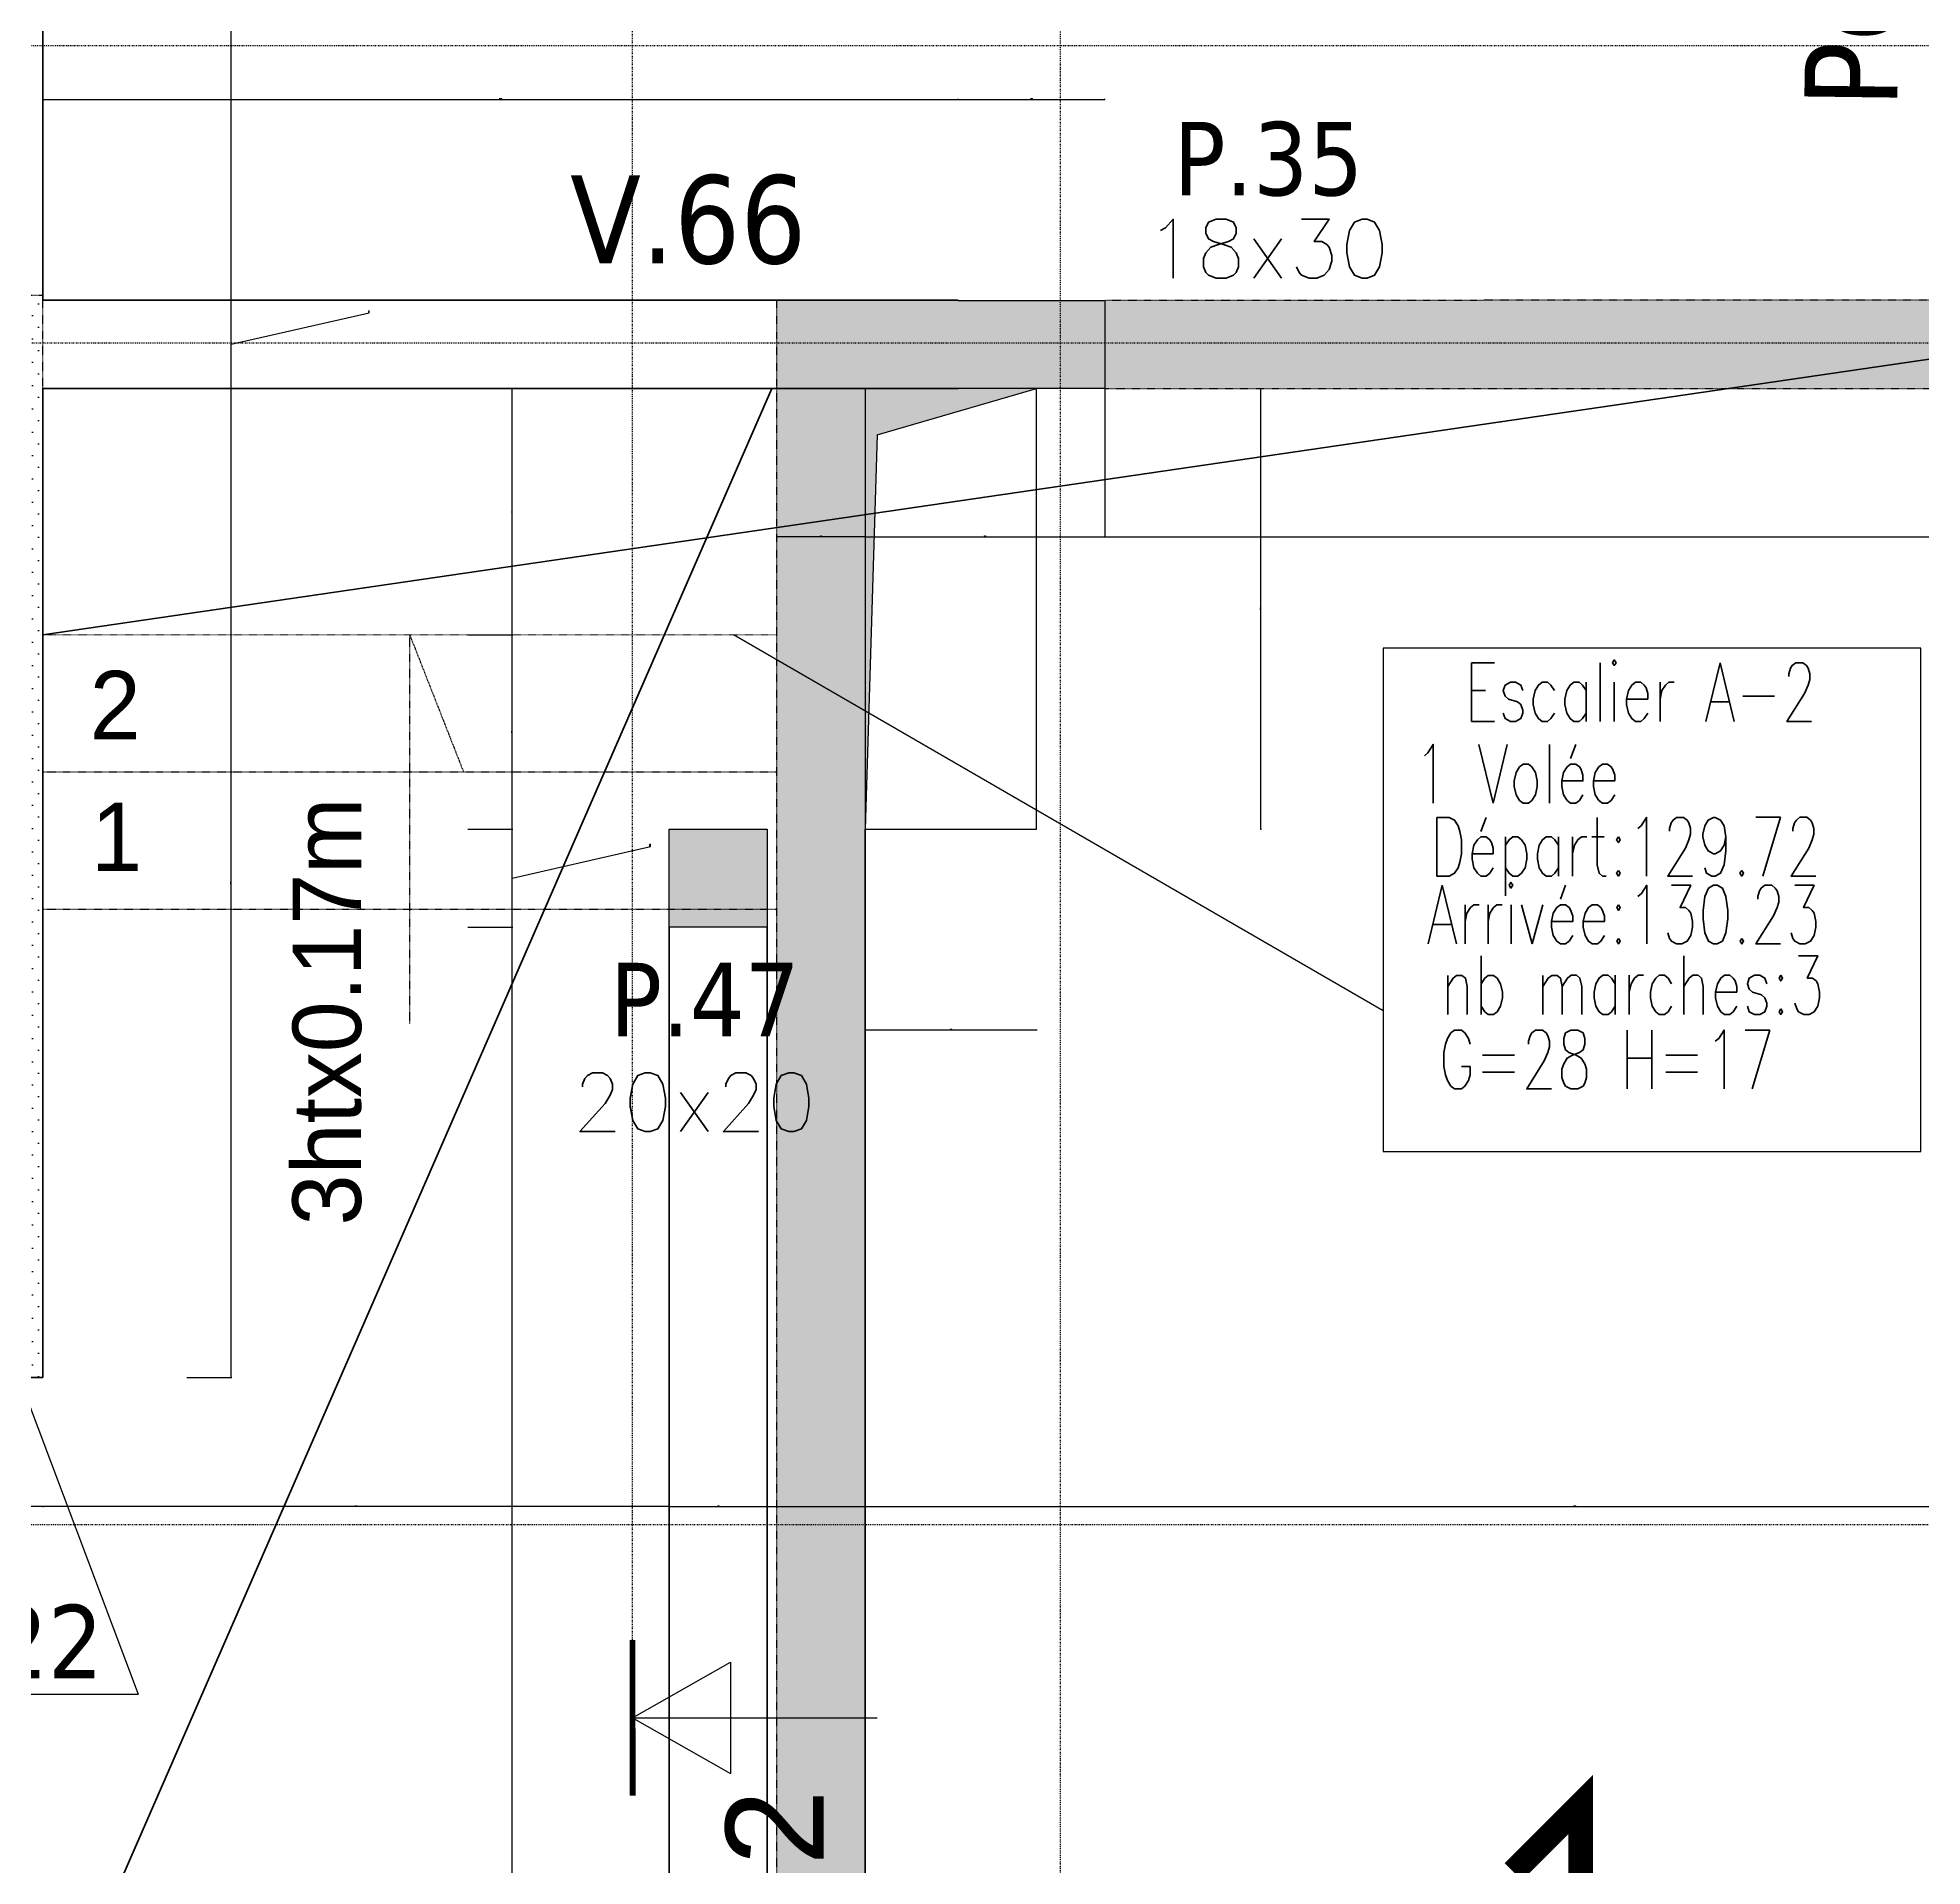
# Model space of a CAD drawing. Extents: x -12912 to 27386, y 1818 to 8189.
# Drawn here: x 149.4 to 534.4, y 6188.7 to 6562.2 of the extents above; entities that cross this region are included whole.
import ezdxf
from ezdxf.enums import TextEntityAlignment as Align

# ---------------------------------------------------------------- set-up
doc = ezdxf.new("R2010")
doc.units = 0
doc.header["$MEASUREMENT"] = 0
for name, pattern in [('AXES2', [1.125, 0.75, -0.125, 0.125, -0.125]), ('CACHE2', [4.7625, 3.175, -1.5875]), ('GrDotted', [0.4, 0.1, -0.1, 0.1, -0.1]), ('GrFeatureAxis', [0.85, 0.25, -0.2, 0.1, -0.2, 0.1]), ('STRICHPUNKT2_S11', [0.9, 0.7, -0.1, 0, -0.1])]:
    doc.linetypes.add(name, pattern=pattern)
doc.layers.get('0').update_dxf_attribs({"linetype": 'CONTINUOUS'})
doc.layers.get('DEFPOINTS').update_dxf_attribs({"linetype": 'CONTINUOUS'})
for name, color, linetype in [('g-ax2', 1, 'AXES2'), ('g-tx', 7, 'CONTINUOUS'), ('K_ENT_M_Building_Coffrage PH Sous sol', 7, 'CONTINUOUS'), ('STR_AXES_REPERE', 1, 'CONTINUOUS'), ('STR_COTATION', 1, 'CONTINUOUS'), ('STR_dob_liaisons_voiles', 23, 'CONTINUOUS'), ('STR_RESV_DALLE', 11, 'CONTINUOUS'), ('STR_SURCH', 9, 'CACHE2'), ('STR_TXT', 102, 'CONTINUOUS'), ('STR_TXT_V', 102, 'CONTINUOUS')]:
    doc.layers.add(name, color=color, linetype=linetype)
for name, color, linetype, lineweight in [('STR_AXES', 4, 'STRICHPUNKT2_S11', 25), ('STR_DALLES', 103, 'CONTINUOUS', 35), ('STR_dob_dalles', 130, 'CONTINUOUS', 35), ('STR_VOILES', 6, 'CONTINUOUS', 70)]:
    doc.layers.add(name, color=color, linetype=linetype, lineweight=lineweight)
doc.styles.add('EPAIS', font='TAHOMA.TTF')
doc.styles.add('FIN', font='romans.shx')
doc.styles.add('GrCut', font='swissli.ttf', dxfattribs={"height": 0.2})
doc.styles.add('GrDimensions', font='simplex.shx')
doc.dimstyles.new('GrDimensions', dxfattribs={"dimtxt": 0.09, "dimasz": 0.05, "dimexe": 0.07, "dimexo": 0, "dimgap": 0.05, "dimtad": 1, "dimzin": 0, "dimdsep": 46, "dimtxsty": 'GrDimensions', "dimblk": 'ARCHTICK', "dimblk1": 'ARCHTICK', "dimblk2": 'ARCHTICK', "dimcen": 0.09, "dimadec": 0, "dimazin": 0, "dimtfac": 1, "dimtdec": 4, "dimtmove": 0, "dimatfit": 3, "dimldrblk": 'OPEN30', "dimfxl": 0, "dimtolj": 1, "dimtzin": 0, "dimarcsym": 0})
doc.dimstyles.new('nOVO', dxfattribs={"dimscale": 1.3, "dimtxt": 0.09, "dimasz": 0.05, "dimexe": 0.07, "dimexo": 0, "dimgap": 0.05, "dimtad": 1, "dimzin": 0, "dimdsep": 46, "dimtxsty": 'GrDimensions', "dimblk": 'ARCHTICK', "dimcen": 0.09, "dimadec": 0, "dimazin": 0, "dimtfac": 1, "dimtmove": 0, "dimatfit": 3, "dimldrblk": 'OPEN30', "dimfxl": 0, "dimtolj": 1, "dimtzin": 0, "dimarcsym": 0})
doc.dimstyles.new('Novo_MALKO', dxfattribs={"dimscale": 1.3, "dimtxt": 0.09, "dimasz": 0.05, "dimexe": 0.07, "dimexo": 0, "dimgap": 0.05, "dimtad": 1, "dimdec": 0, "dimlfac": 100, "dimzin": 0, "dimdsep": 46, "dimtxsty": 'GrDimensions', "dimblk": 'ARCHTICK', "dimcen": 0.09, "dimadec": 0, "dimazin": 0, "dimtfac": 1, "dimtdec": 0, "dimtmove": 0, "dimatfit": 3, "dimldrblk": 'OPEN30', "dimfxl": 0, "dimtolj": 1, "dimtzin": 0, "dimarcsym": 0})
pattern_1 = [(0, (5243.0074, 5883.9378), (1.190625, 2.38125), [0, -2.38125])]

# ---------------------------------------------------------------- blocks, each defined once
blk = doc.blocks.new('_ArchTick')
at = {"color": 0, "linetype": 'ByBlock', "const_width": 0.15}
blk.add_lwpolyline([(-0.5, -0.5), (0.5, 0.5)], dxfattribs=at)
blk = doc.blocks.new('*D82')
at = {"layer": 'DEFPOINTS', "color": 0, "linetype": 'Continuous'}
for p in [(237.24, 6380.54), (246.34, 6380.54), (237.24, 5907.92)]:
    blk.add_point(p, dxfattribs=at)
at = {"layer": 'STR_COTATION', "color": 0, "linetype": 'Continuous', "lineweight": -2}
for p, q in [((237.24, 6380.54), (246.44, 6380.54)), ((246.34, 5907.92), (246.34, 6380.54)), ((237.24, 5907.92), (246.44, 5907.92))]:
    blk.add_line(p, q, dxfattribs=at)
at = {"layer": 'STR_COTATION', "color": 0, "linetype": 'Continuous', "lineweight": -2, "xscale": 0.065, "yscale": 0.065, "zscale": 0.065}
for p, rotation in [((246.34, 6380.54), 90), ((246.34, 5907.92), 270)]:
    blk.add_blockref('_ArchTick', p, dxfattribs=dict(at, rotation=rotation))
at = {"layer": 'STR_COTATION', "color": 0, "linetype": 'Continuous', "lineweight": -3, "insert": (246.22, 6144.23), "char_height": 0.117, "attachment_point": 5, "rotation": 90, "style": 'GrDimensions'}
blk.add_mtext('\\A1;472.62', dxfattribs=at)
blk = doc.blocks.new('_Open30')
at = {"color": 0, "linetype": 'ByBlock', "lineweight": -2}
for p, q in [((-1, 0.3), (0, 0)), ((0, 0), (-1, -0.3)), ((0, 0), (-1, 0))]:
    blk.add_line(p, q, dxfattribs=at)
blk = doc.blocks.new('*D83')
at = {"layer": 'DEFPOINTS', "color": 0, "linetype": 'Continuous'}
for p in [(237.24, 6400.54), (246.34, 6400.54), (237.24, 6380.54)]:
    blk.add_point(p, dxfattribs=at)
at = {"layer": 'STR_COTATION', "color": 0, "linetype": 'Continuous', "lineweight": -2}
for p, q in [((237.24, 6400.54), (246.44, 6400.54)), ((246.34, 6380.54), (246.34, 6400.54)), ((246.34, 6390.54), (274.54, 6396.97)), ((274.54, 6396.97), (274.54, 6397.52)), ((237.24, 6380.54), (246.44, 6380.54))]:
    blk.add_line(p, q, dxfattribs=at)
at = {"layer": 'STR_COTATION', "color": 0, "linetype": 'Continuous', "lineweight": -2, "xscale": 0.065, "yscale": 0.065, "zscale": 0.065}
for p, rotation in [((246.34, 6400.54), 90), ((246.34, 6380.54), 270)]:
    blk.add_blockref('_ArchTick', p, dxfattribs=dict(at, rotation=rotation))
at = {"layer": 'STR_COTATION', "color": 0, "linetype": 'Continuous', "lineweight": -3, "insert": (274.42, 6397.25), "char_height": 0.117, "attachment_point": 5, "rotation": 90, "style": 'GrDimensions'}
blk.add_mtext('\\A1;2000', dxfattribs=at)
blk = doc.blocks.new('*D84')
at = {"layer": 'DEFPOINTS', "color": 0, "linetype": 'Continuous'}
for p in [(237.24, 6440.22), (246.34, 6440.22), (237.24, 6400.54)]:
    blk.add_point(p, dxfattribs=at)
at = {"layer": 'STR_COTATION', "color": 0, "linetype": 'Continuous', "lineweight": -2}
for p, q in [((237.24, 6440.22), (246.44, 6440.22)), ((246.34, 6400.54), (246.34, 6440.22)), ((237.24, 6400.54), (246.44, 6400.54))]:
    blk.add_line(p, q, dxfattribs=at)
at = {"layer": 'STR_COTATION', "color": 0, "linetype": 'Continuous', "lineweight": -2, "xscale": 0.065, "yscale": 0.065, "zscale": 0.065}
for p, rotation in [((246.34, 6440.22), 90), ((246.34, 6400.54), 270)]:
    blk.add_blockref('_ArchTick', p, dxfattribs=dict(at, rotation=rotation))
at = {"layer": 'STR_COTATION', "color": 0, "linetype": 'Continuous', "lineweight": -3, "insert": (246.22, 6420.38), "char_height": 0.117, "attachment_point": 5, "rotation": 90, "style": 'GrDimensions'}
blk.add_mtext('\\A1;3969', dxfattribs=at)
blk = doc.blocks.new('*D85')
at = {"layer": 'DEFPOINTS', "color": 0, "linetype": 'Continuous'}
for p in [(237.24, 6490.54), (246.34, 6490.54), (237.24, 6440.22)]:
    blk.add_point(p, dxfattribs=at)
at = {"layer": 'STR_COTATION', "color": 0, "linetype": 'Continuous', "lineweight": -2}
for p, q in [((237.24, 6490.54), (246.44, 6490.54)), ((246.34, 6440.22), (246.34, 6490.54)), ((237.24, 6440.22), (246.44, 6440.22))]:
    blk.add_line(p, q, dxfattribs=at)
at = {"layer": 'STR_COTATION', "color": 0, "linetype": 'Continuous', "lineweight": -2, "xscale": 0.065, "yscale": 0.065, "zscale": 0.065}
for p, rotation in [((246.34, 6490.54), 90), ((246.34, 6440.22), 270)]:
    blk.add_blockref('_ArchTick', p, dxfattribs=dict(at, rotation=rotation))
at = {"layer": 'STR_COTATION', "color": 0, "linetype": 'Continuous', "lineweight": -3, "insert": (246.22, 6465.38), "char_height": 0.117, "attachment_point": 5, "rotation": 90, "style": 'GrDimensions'}
blk.add_mtext('\\A1;5031', dxfattribs=at)
blk = doc.blocks.new('*D88')
at = {"layer": 'DEFPOINTS', "color": 0, "linetype": 'Continuous'}
for p in [(318.45, 6490.54), (367.41, 6490.54), (367.41, 6460.28)]:
    blk.add_point(p, dxfattribs=at)
at = {"layer": 'STR_COTATION', "color": 0, "linetype": 'Continuous', "lineweight": -2}
for p, q in [((318.45, 6490.54), (318.45, 6460.19)), ((367.41, 6490.54), (367.41, 6460.19)), ((318.45, 6460.28), (367.41, 6460.28))]:
    blk.add_line(p, q, dxfattribs=at)
at = {"layer": 'STR_COTATION', "color": 0, "linetype": 'Continuous', "lineweight": -2, "xscale": 0.065, "yscale": 0.065, "zscale": 0.065, "rotation": 180}
blk.add_blockref('_ArchTick', (318.45, 6460.28), dxfattribs=at)
at = {"layer": 'STR_COTATION', "color": 0, "linetype": 'Continuous', "lineweight": -2, "xscale": 0.065, "yscale": 0.065, "zscale": 0.065}
blk.add_blockref('_ArchTick', (367.41, 6460.28), dxfattribs=at)
at = {"layer": 'STR_COTATION', "color": 0, "linetype": 'Continuous', "lineweight": -3, "insert": (342.93, 6460.4), "char_height": 0.117, "attachment_point": 5, "style": 'GrDimensions'}
blk.add_mtext('\\A1;4896', dxfattribs=at)
blk = doc.blocks.new('*D89')
at = {"layer": 'DEFPOINTS', "color": 0, "linetype": 'Continuous'}
for p in [(367.41, 6490.54), (994.46, 6490.54), (994.46, 6460.28)]:
    blk.add_point(p, dxfattribs=at)
at = {"layer": 'STR_COTATION', "color": 0, "linetype": 'Continuous', "lineweight": -2}
for p, q in [((367.41, 6490.54), (367.41, 6460.19)), ((994.46, 6490.54), (994.46, 6460.19)), ((367.41, 6460.28), (994.46, 6460.28))]:
    blk.add_line(p, q, dxfattribs=at)
at = {"layer": 'STR_COTATION', "color": 0, "linetype": 'Continuous', "lineweight": -2, "xscale": 0.065, "yscale": 0.065, "zscale": 0.065, "rotation": 180}
blk.add_blockref('_ArchTick', (367.41, 6460.28), dxfattribs=at)
at = {"layer": 'STR_COTATION', "color": 0, "linetype": 'Continuous', "lineweight": -2, "xscale": 0.065, "yscale": 0.065, "zscale": 0.065}
blk.add_blockref('_ArchTick', (994.46, 6460.28), dxfattribs=at)
at = {"layer": 'STR_COTATION', "color": 0, "linetype": 'Continuous', "lineweight": -3, "insert": (680.93, 6460.4), "char_height": 0.117, "attachment_point": 5, "style": 'GrDimensions'}
blk.add_mtext('\\A1;627.05', dxfattribs=at)
blk = doc.blocks.new('*D92')
at = {"layer": 'DEFPOINTS', "color": 0, "linetype": 'Continuous'}
for p in [(179.82, 6490.54), (188.92, 6490.54), (179.82, 6288.54)]:
    blk.add_point(p, dxfattribs=at)
at = {"layer": 'STR_COTATION', "color": 0, "linetype": 'Continuous', "lineweight": -2}
for p, q in [((179.82, 6490.54), (189.01, 6490.54)), ((188.92, 6288.54), (188.92, 6490.54)), ((179.82, 6288.54), (189.01, 6288.54))]:
    blk.add_line(p, q, dxfattribs=at)
at = {"layer": 'STR_COTATION', "color": 0, "linetype": 'Continuous', "lineweight": -2, "xscale": 0.065, "yscale": 0.065, "zscale": 0.065}
for p, rotation in [((188.92, 6490.54), 90), ((188.92, 6288.54), 270)]:
    blk.add_blockref('_ArchTick', p, dxfattribs=dict(at, rotation=rotation))
at = {"layer": 'STR_COTATION', "color": 0, "linetype": 'Continuous', "lineweight": -3, "insert": (188.79, 6389.54), "char_height": 0.117, "attachment_point": 5, "rotation": 90, "style": 'GrDimensions'}
blk.add_mtext('\\A1;202.00', dxfattribs=at)
blk = doc.blocks.new('*D93')
at = {"layer": 'DEFPOINTS', "color": 0, "linetype": 'Continuous'}
for p in [(179.82, 6508.64), (188.92, 6508.64), (179.82, 6490.54)]:
    blk.add_point(p, dxfattribs=at)
at = {"layer": 'STR_COTATION', "color": 0, "linetype": 'Continuous', "lineweight": -2}
for p, q in [((179.82, 6508.64), (189.01, 6508.64)), ((188.92, 6490.54), (188.92, 6508.64)), ((188.92, 6499.59), (217.12, 6506.02)), ((217.12, 6506.02), (217.12, 6506.52)), ((179.82, 6490.54), (189.01, 6490.54))]:
    blk.add_line(p, q, dxfattribs=at)
at = {"layer": 'STR_COTATION', "color": 0, "linetype": 'Continuous', "lineweight": -2, "xscale": 0.065, "yscale": 0.065, "zscale": 0.065}
for p, rotation in [((188.92, 6508.64), 90), ((188.92, 6490.54), 270)]:
    blk.add_blockref('_ArchTick', p, dxfattribs=dict(at, rotation=rotation))
at = {"layer": 'STR_COTATION', "color": 0, "linetype": 'Continuous', "lineweight": -3, "insert": (216.99, 6506.27), "char_height": 0.117, "attachment_point": 5, "rotation": 90, "style": 'GrDimensions'}
blk.add_mtext('\\A1;1810', dxfattribs=at)
blk = doc.blocks.new('*D94')
at = {"layer": 'DEFPOINTS', "color": 0, "linetype": 'Continuous'}
for p in [(179.82, 6655.8), (188.92, 6655.8), (179.82, 6508.64)]:
    blk.add_point(p, dxfattribs=at)
at = {"layer": 'STR_COTATION', "color": 0, "linetype": 'Continuous', "lineweight": -2}
for p, q in [((179.82, 6655.8), (189.01, 6655.8)), ((188.92, 6508.64), (188.92, 6655.8)), ((179.82, 6508.64), (189.01, 6508.64))]:
    blk.add_line(p, q, dxfattribs=at)
at = {"layer": 'STR_COTATION', "color": 0, "linetype": 'Continuous', "lineweight": -2, "xscale": 0.065, "yscale": 0.065, "zscale": 0.065}
for p, rotation in [((188.92, 6655.8), 90), ((188.92, 6508.64), 270)]:
    blk.add_blockref('_ArchTick', p, dxfattribs=dict(at, rotation=rotation))
at = {"layer": 'STR_COTATION', "color": 0, "linetype": 'Continuous', "lineweight": -3, "insert": (188.79, 6582.22), "char_height": 0.117, "attachment_point": 5, "rotation": 90, "style": 'GrDimensions'}
blk.add_mtext('\\A1;147.16', dxfattribs=at)
blk = doc.blocks.new('*D109')
at = {"layer": 'DEFPOINTS', "color": 0, "linetype": 'Continuous'}
for p in [(278.41, 6289.3), (298.41, 6289.3), (298.41, 6262.16)]:
    blk.add_point(p, dxfattribs=at)
at = {"layer": 'STR_COTATION', "color": 0, "linetype": 'Continuous', "lineweight": -2}
for p, q in [((278.41, 6289.3), (278.41, 6262.07)), ((298.41, 6289.3), (298.41, 6262.07)), ((278.41, 6262.16), (298.41, 6262.16))]:
    blk.add_line(p, q, dxfattribs=at)
at = {"layer": 'STR_COTATION', "color": 0, "linetype": 'Continuous', "lineweight": -2, "xscale": 0.065, "yscale": 0.065, "zscale": 0.065, "rotation": 180}
blk.add_blockref('_ArchTick', (278.41, 6262.16), dxfattribs=at)
at = {"layer": 'STR_COTATION', "color": 0, "linetype": 'Continuous', "lineweight": -2, "xscale": 0.065, "yscale": 0.065, "zscale": 0.065}
blk.add_blockref('_ArchTick', (298.41, 6262.16), dxfattribs=at)
at = {"layer": 'STR_COTATION', "color": 0, "linetype": 'Continuous', "lineweight": -3, "insert": (288.41, 6262.28), "char_height": 0.117, "attachment_point": 5, "style": 'GrDimensions'}
blk.add_mtext('\\A1;2000', dxfattribs=at)
blk = doc.blocks.new('*D110')
at = {"layer": 'DEFPOINTS', "color": 0, "linetype": 'Continuous'}
for p in [(298.41, 6289.3), (628.36, 6284.61), (628.36, 6262.16)]:
    blk.add_point(p, dxfattribs=at)
at = {"layer": 'STR_COTATION', "color": 0, "linetype": 'Continuous', "lineweight": -2}
for p, q in [((298.41, 6289.3), (298.41, 6262.07)), ((628.36, 6284.61), (628.36, 6262.07)), ((298.41, 6262.16), (628.36, 6262.16))]:
    blk.add_line(p, q, dxfattribs=at)
at = {"layer": 'STR_COTATION', "color": 0, "linetype": 'Continuous', "lineweight": -2, "xscale": 0.065, "yscale": 0.065, "zscale": 0.065, "rotation": 180}
blk.add_blockref('_ArchTick', (298.41, 6262.16), dxfattribs=at)
at = {"layer": 'STR_COTATION', "color": 0, "linetype": 'Continuous', "lineweight": -2, "xscale": 0.065, "yscale": 0.065, "zscale": 0.065}
blk.add_blockref('_ArchTick', (628.36, 6262.16), dxfattribs=at)
at = {"layer": 'STR_COTATION', "color": 0, "linetype": 'Continuous', "lineweight": -3, "insert": (463.38, 6262.28), "char_height": 0.117, "attachment_point": 5, "style": 'GrDimensions'}
blk.add_mtext('\\A1;329.95', dxfattribs=at)
blk = doc.blocks.new('*D655')
at = {"layer": 'DEFPOINTS', "color": 0, "ltscale": 4.5}
for p in [(318.45, 6400.54), (353.45, 6400.54), (353.45, 6359.53)]:
    blk.add_point(p, dxfattribs=at)
at = {"layer": 'STR_COTATION', "color": 0, "lineweight": -2, "ltscale": 4.5}
for p, q in [((318.45, 6359.62), (318.45, 6359.44)), ((318.45, 6359.53), (353.45, 6359.53)), ((353.45, 6359.62), (353.45, 6359.44))]:
    blk.add_line(p, q, dxfattribs=at)
at = {"layer": 'STR_COTATION', "color": 0, "lineweight": -2, "ltscale": 4.5, "xscale": 0.065, "yscale": 0.065, "zscale": 0.065, "rotation": 180}
blk.add_blockref('_ArchTick', (318.45, 6359.53), dxfattribs=at)
at = {"layer": 'STR_COTATION', "color": 0, "lineweight": -2, "ltscale": 4.5, "xscale": 0.065, "yscale": 0.065, "zscale": 0.065}
blk.add_blockref('_ArchTick', (353.45, 6359.53), dxfattribs=at)
at = {"layer": 'STR_COTATION', "color": 0, "ltscale": 4.5, "insert": (335.95, 6359.66), "char_height": 0.117, "attachment_point": 5, "style": 'GrDimensions'}
blk.add_mtext('\\A1;3500', dxfattribs=at)
blk = doc.blocks.new('*D656')
at = {"layer": 'DEFPOINTS', "color": 0, "ltscale": 4.5}
for p in [(352.41, 6490.54), (399.29, 6490.54), (353.45, 6400.54)]:
    blk.add_point(p, dxfattribs=at)
at = {"layer": 'STR_COTATION', "color": 0, "lineweight": -2, "ltscale": 4.5}
for p, q in [((399.2, 6490.54), (399.38, 6490.54)), ((399.29, 6400.54), (399.29, 6490.54)), ((399.2, 6400.54), (399.38, 6400.54))]:
    blk.add_line(p, q, dxfattribs=at)
at = {"layer": 'STR_COTATION', "color": 0, "lineweight": -2, "ltscale": 4.5, "xscale": 0.065, "yscale": 0.065, "zscale": 0.065}
for p, rotation in [((399.29, 6490.54), 90), ((399.29, 6400.54), 270)]:
    blk.add_blockref('_ArchTick', p, dxfattribs=dict(at, rotation=rotation))
at = {"layer": 'STR_COTATION', "color": 0, "ltscale": 4.5, "insert": (399.17, 6445.54), "char_height": 0.117, "attachment_point": 5, "rotation": 90, "style": 'GrDimensions'}
blk.add_mtext('\\A1;9000', dxfattribs=at)
blk = doc.blocks.new('*D828')
at = {"layer": 'DEFPOINTS', "color": 0, "ltscale": 4.5}
for p in [(300.31, 6490.54), (318.45, 6490.54), (300.31, 6460.28)]:
    blk.add_point(p, dxfattribs=at)
at = {"layer": 'STR_COTATION', "color": 0, "lineweight": -2, "ltscale": 4.5}
for p, q in [((300.31, 6460.37), (300.31, 6460.19)), ((318.45, 6460.28), (300.31, 6460.28)), ((318.45, 6460.37), (318.45, 6460.19))]:
    blk.add_line(p, q, dxfattribs=at)
at = {"layer": 'STR_COTATION', "color": 0, "lineweight": -2, "ltscale": 4.5, "xscale": 0.065, "yscale": 0.065, "zscale": 0.065, "rotation": 180}
blk.add_blockref('_ArchTick', (300.31, 6460.28), dxfattribs=at)
at = {"layer": 'STR_COTATION', "color": 0, "lineweight": -2, "ltscale": 4.5, "xscale": 0.065, "yscale": 0.065, "zscale": 0.065}
blk.add_blockref('_ArchTick', (318.45, 6460.28), dxfattribs=at)
at = {"layer": 'STR_COTATION', "color": 0, "ltscale": 4.5, "insert": (309.38, 6460.4), "char_height": 0.117, "attachment_point": 5, "style": 'GrDimensions'}
blk.add_mtext('\\A1;1814', dxfattribs=at)
blk = doc.blocks.new('*D901')
at = {"layer": 'DEFPOINTS', "color": 0, "ltscale": 4.5}
for p in [(337.41, 6549.62), (150.41, 6546.36), (337.41, 6508.64)]:
    blk.add_point(p, dxfattribs=at)
at = {"layer": 'STR_COTATION', "color": 0, "lineweight": -2, "ltscale": 4.5}
for p, q in [((150.41, 6549.53), (150.41, 6549.71)), ((150.41, 6549.62), (337.41, 6549.62)), ((337.41, 6549.53), (337.41, 6549.71))]:
    blk.add_line(p, q, dxfattribs=at)
at = {"layer": 'STR_COTATION', "color": 0, "lineweight": -2, "ltscale": 4.5, "xscale": 0.065, "yscale": 0.065, "zscale": 0.065, "rotation": 180}
blk.add_blockref('_ArchTick', (150.41, 6549.62), dxfattribs=at)
at = {"layer": 'STR_COTATION', "color": 0, "lineweight": -2, "ltscale": 4.5, "xscale": 0.065, "yscale": 0.065, "zscale": 0.065}
blk.add_blockref('_ArchTick', (337.41, 6549.62), dxfattribs=at)
at = {"layer": 'STR_COTATION', "color": 0, "ltscale": 4.5, "insert": (243.91, 6549.74), "char_height": 0.117, "attachment_point": 5, "style": 'GrDimensions'}
blk.add_mtext('\\A1;187.00', dxfattribs=at)
blk = doc.blocks.new('*D902')
at = {"layer": 'DEFPOINTS', "color": 0, "ltscale": 4.5}
for p in [(367.41, 6549.62), (337.41, 6508.64), (367.41, 6508.54)]:
    blk.add_point(p, dxfattribs=at)
at = {"layer": 'STR_COTATION', "color": 0, "lineweight": -2, "ltscale": 4.5}
for p, q in [((337.41, 6549.53), (337.41, 6549.71)), ((337.41, 6549.62), (367.41, 6549.62)), ((367.41, 6549.53), (367.41, 6549.71))]:
    blk.add_line(p, q, dxfattribs=at)
at = {"layer": 'STR_COTATION', "color": 0, "lineweight": -2, "ltscale": 4.5, "xscale": 0.065, "yscale": 0.065, "zscale": 0.065, "rotation": 180}
blk.add_blockref('_ArchTick', (337.41, 6549.62), dxfattribs=at)
at = {"layer": 'STR_COTATION', "color": 0, "lineweight": -2, "ltscale": 4.5, "xscale": 0.065, "yscale": 0.065, "zscale": 0.065}
blk.add_blockref('_ArchTick', (367.41, 6549.62), dxfattribs=at)
at = {"layer": 'STR_COTATION', "color": 0, "ltscale": 4.5, "insert": (352.41, 6549.74), "char_height": 0.117, "attachment_point": 5, "style": 'GrDimensions'}
blk.add_mtext('\\A1;3000', dxfattribs=at)
blk = doc.blocks.new('*D973')
at = {"layer": 'DEFPOINTS', "color": 0, "ltscale": 4.5}
for p in [(150.41, 6288.54), (278.41, 6289.3), (150.41, 6262.16)]:
    blk.add_point(p, dxfattribs=at)
at = {"layer": 'STR_COTATION', "color": 0, "lineweight": -2, "ltscale": 4.5}
for p, q in [((150.41, 6262.25), (150.41, 6262.07)), ((278.41, 6262.16), (150.41, 6262.16)), ((278.41, 6262.25), (278.41, 6262.07))]:
    blk.add_line(p, q, dxfattribs=at)
at = {"layer": 'STR_COTATION', "color": 0, "lineweight": -2, "ltscale": 4.5, "xscale": 0.065, "yscale": 0.065, "zscale": 0.065, "rotation": 180}
blk.add_blockref('_ArchTick', (150.41, 6262.16), dxfattribs=at)
at = {"layer": 'STR_COTATION', "color": 0, "lineweight": -2, "ltscale": 4.5, "xscale": 0.065, "yscale": 0.065, "zscale": 0.065}
blk.add_blockref('_ArchTick', (278.41, 6262.16), dxfattribs=at)
at = {"layer": 'STR_COTATION', "color": 0, "ltscale": 4.5, "insert": (214.41, 6262.28), "char_height": 0.117, "attachment_point": 5, "style": 'GrDimensions'}
blk.add_mtext('\\A1;128.00', dxfattribs=at)
blk = doc.blocks.new('*D974')
at = {"layer": 'DEFPOINTS', "color": 0, "ltscale": 4.5}
for p in [(150.41, 6288.54), (-25.54, 6262.17), (-25.54, 6262.16)]:
    blk.add_point(p, dxfattribs=at)
at = {"layer": 'STR_COTATION', "color": 0, "lineweight": -2, "ltscale": 4.5}
for p, q in [((-25.54, 6262.17), (-25.54, 6262.07)), ((150.41, 6262.16), (-25.54, 6262.16)), ((150.41, 6262.25), (150.41, 6262.07))]:
    blk.add_line(p, q, dxfattribs=at)
at = {"layer": 'STR_COTATION', "color": 0, "lineweight": -2, "ltscale": 4.5, "xscale": 0.065, "yscale": 0.065, "zscale": 0.065, "rotation": 180}
blk.add_blockref('_ArchTick', (-25.54, 6262.16), dxfattribs=at)
at = {"layer": 'STR_COTATION', "color": 0, "lineweight": -2, "ltscale": 4.5, "xscale": 0.065, "yscale": 0.065, "zscale": 0.065}
blk.add_blockref('_ArchTick', (150.41, 6262.16), dxfattribs=at)
at = {"layer": 'STR_COTATION', "color": 0, "ltscale": 4.5, "insert": (62.43, 6262.28), "char_height": 0.117, "attachment_point": 5, "style": 'GrDimensions'}
blk.add_mtext('\\A1;175.95', dxfattribs=at)

msp = doc.modelspace()

# ---------------------------------------------------------------- hatches: boundary and pattern name
at = {"layer": 'STR_AXES_REPERE', "linetype": 'Continuous'}
for points in [[(337.408, 6508.539), (367.408, 6508.539), (367.408, 6490.539), (337.408, 6490.539)], [(278.407, 6380.539), (278.407, 6400.539), (298.407, 6400.539), (298.407, 6380.539)]]:
    msp.add_hatch(color=256, dxfattribs=at).paths.add_polyline_path(points)
at = {"layer": 'STR_SURCH', "linetype": 'Continuous'}
h = msp.add_hatch(dxfattribs=at)
h.set_pattern_fill('DOTS', color=256, scale=1.5, style=0)
h.set_pattern_definition(pattern_1)
h.paths.add_polyline_path([(150.408, 6509.588), (132.311, 6509.588), (132.311, 6288.588), (150.408, 6288.588)])
h = msp.add_hatch(dxfattribs=at)
h.set_pattern_fill('DOTS', color=256, scale=1.5, style=0)
h.set_pattern_definition(pattern_1)
h.paths.add_polyline_path([(318.408, 6490.539), (300.311, 6508.637), (300.311, 5901.345), (318.408, 5901.345)])
h = msp.add_hatch(dxfattribs=at)
h.set_pattern_fill('DOTS', color=256, scale=1.5, style=0)
h.set_pattern_definition(pattern_1)
h.paths.add_polyline_path([(994.457, 6508.637), (300.311, 6508.637), (318.408, 6490.539), (994.457, 6490.539)])

# ---------------------------------------------------------------- linework, layer by layer
at = {"color": 1, "linetype": 'ByBlock', "const_width": 5}
msp.add_lwpolyline([(464.604, 6151.279), (464.604, 6201.279), (450.85, 6187.525)], dxfattribs=at)
at = {"layer": 'g-ax2', "ltscale": 0.1}
for p, q in [((225.384, 6360.757), (225.384, 6440.225)), ((225.384, 6440.225), (236.378, 6412.225))]:
    msp.add_line(p, q, dxfattribs=at)
at = {"layer": 'K_ENT_M_Building_Coffrage PH Sous sol', "color": 7, "linetype": 'Continuous'}
for p, q in [((270.903, 6219.011), (290.903, 6230.358)), ((290.903, 6230.358), (290.903, 6207.665)), ((270.903, 6219.011), (290.903, 6219.011)), ((270.903, 6219.011), (290.903, 6207.665)), ((290.903, 6219.011), (320.903, 6219.011))]:
    msp.add_line(p, q, dxfattribs=at)
at = {"layer": 'K_ENT_M_Building_Coffrage PH Sous sol', "color": 7, "linetype": 'GrFeatureAxis'}
for points in [[(270.883, 6234.936), (270.903, 6597.686)], [(-294.819, 6560.623), (743.835, 6560.623)], [(-1174.64, 6258.483), (7646.442, 6258.483)]]:
    msp.add_lwpolyline(points, dxfattribs=at)
at = {"layer": 'K_ENT_M_Building_Coffrage PH Sous sol', "color": 7, "linetype": 'Continuous', "const_width": 1.2}
msp.add_lwpolyline([(270.883, 6234.936), (270.923, 6203.086)], dxfattribs=at)
at = {"layer": 'STR_AXES', "linetype": 'GrFeatureAxis'}
for p, q in [((358.36, 5622.963), (358.36, 8022.963)), ((-1309.741, 6499.914), (7906.576, 6499.914))]:
    msp.add_line(p, q, dxfattribs=at)
at = {"layer": 'STR_AXES_REPERE', "linetype": 'Continuous'}
for p, q in [((337.408, 6508.539), (367.408, 6508.539)), ((367.408, 6508.539), (367.408, 6490.539)), ((367.408, 6490.539), (337.408, 6490.539)), ((278.407, 6400.539), (298.407, 6400.539)), ((278.407, 6380.539), (278.407, 6400.539)), ((298.407, 6400.539), (298.407, 6380.539)), ((298.407, 6380.539), (278.407, 6380.539))]:
    msp.add_line(p, q, dxfattribs=at)
at = {"layer": 'STR_DALLES', "linetype": 'Continuous'}
msp.add_line((318.408, 5907.916), (318.453, 6400.542), dxfattribs=at)
at = {"layer": 'STR_dob_dalles', "linetype": 'Continuous', "lineweight": 35}
for p, q in [((954.21, 6557.67), (150.408, 6440.225)), ((165.822, 6184.553), (299.36, 6490.539))]:
    msp.add_line(p, q, dxfattribs=at)
at = {"layer": 'STR_dob_liaisons_voiles', "ltscale": 4.5}
for p in [(141.844, 6298.381), (125.702, 6223.81)]:
    msp.add_line(p, (169.922, 6223.81), dxfattribs=at)
at = {"layer": 'STR_RESV_DALLE', "linetype": 'Continuous'}
for p, q in [((353.453, 6490.542), (318.453, 6490.542)), ((318.453, 6490.542), (318.453, 6400.542)), ((353.453, 6490.542), (318.453, 6490.542)), ((318.453, 6490.542), (318.453, 6400.542)), ((318.453, 6490.538), (318.453, 6400.542)), ((320.861, 6481.086), (353.453, 6490.542)), ((320.861, 6481.086), (353.453, 6490.542)), ((353.453, 6400.542), (353.453, 6490.542)), ((353.453, 6400.542), (353.453, 6490.542)), ((353.453, 6400.542), (353.453, 6490.539)), ((320.861, 6481.086), (318.453, 6400.542)), ((320.861, 6481.086), (318.453, 6400.542)), ((318.453, 6400.542), (353.453, 6400.542)), ((318.453, 6400.542), (353.453, 6400.542)), ((318.453, 6400.542), (353.453, 6400.542))]:
    msp.add_line(p, q, dxfattribs=at)
for points in [[(318.453, 6400.542), (320.861, 6481.086), (318.453, 6490.542)], [(318.453, 6490.542), (318.453, 6490.542), (320.861, 6481.086), (353.453, 6490.542)], [(318.453, 6400.542), (320.861, 6481.086), (318.453, 6490.542)], [(318.453, 6490.542), (318.453, 6490.542), (320.861, 6481.086), (353.453, 6490.542)]]:
    msp.add_solid(points, dxfattribs=at)
at = {"layer": 'STR_SURCH', "linetype": 'GrDotted', "ltscale": 0.25}
for p, q in [((150.408, 6509.588), (132.36, 6509.588)), ((150.408, 6490.539), (150.408, 6508.637))]:
    msp.add_line(p, q, dxfattribs=at)
at = {"layer": 'STR_SURCH', "linetype": 'GrDotted'}
for p, q in [((300.311, 6508.637), (300.311, 5903.914)), ((603.359, 6508.637), (367.408, 6508.539)), ((367.408, 6490.539), (994.457, 6490.539)), ((150.409, 6412.225), (300.36, 6412.225)), ((150.409, 6384.225), (300.36, 6384.225))]:
    msp.add_line(p, q, dxfattribs=at)
at = {"layer": 'STR_SURCH', "linetype": 'GrDotted', "lineweight": 15}
msp.add_line((300.311, 6440.225), (150.408, 6440.225), dxfattribs=at)
at = {"layer": 'STR_TXT', "ltscale": 4.5}
msp.add_line((424.258, 6363.409, 791.884), (291.535, 6440.225), dxfattribs=at)
at = {"layer": 'STR_TXT', "elevation": 791.884, "flags": 128}
msp.add_lwpolyline([(424.258, 6334.674), (534.132, 6334.674), (534.132, 6437.494), (424.258, 6437.494)], close=True, dxfattribs=at)
at = {"layer": 'STR_VOILES', "linetype": 'Continuous'}
for p, q in [((150.408, 6655.8), (150.408, 6509.734)), ((150.408, 6509.734), (150.408, 6508.637)), ((150.408, 6508.637), (337.408, 6508.637)), ((150.408, 6490.539), (150.408, 6288.539)), ((337.408, 6490.539), (150.408, 6490.539)), ((278.411, 5907.916), (278.406, 6380.539)), ((298.409, 6380.539), (298.414, 5907.916)), ((150.408, 6288.539), (132.311, 6288.539))]:
    msp.add_line(p, q, dxfattribs=at)

# ---------------------------------------------------------------- texts
at = {"layer": 'g-tx'}
for s, rotation, p in [('2', 359.96447, (160, 6418.874)), ('1', 359.96447, (160.288, 6391.974)), ('3htx0.17m', 89.96447, (215.417, 6319.582))]:
    msp.add_text(s, height=14, rotation=rotation, dxfattribs=at).set_placement(p)
at = {"layer": 'K_ENT_M_Building_Coffrage PH Sous sol', "color": 7, "linetype": 'Continuous', "insert": (299.942, 6196.601), "char_height": 20, "attachment_point": 5, "rotation": 90, "style": 'GrCut'}
msp.add_mtext('{2}', dxfattribs=at)
at = {"layer": 'STR_dob_liaisons_voiles', "ltscale": 4.5, "style": 'EPAIS'}
msp.add_text('R22', height=15, dxfattribs=at).set_placement((127.925, 6227.085))
at = {"layer": 'STR_TXT', "style": 'FIN', "width": 0.7}
for s, p in [('Escalier A-2', (476.876, 6418.951, 1140.449)), ('1 Volée', (451.574, 6402.238, 1140.449)), ('Départ:129.72', (473.754, 6387.357, 1140.449)), ('Arrivée:130.23', (473.412, 6373.487, 1140.449)), ('nb marches:3', (475.257, 6359.083, 1140.449)), ('G=28 H=17', (469.953, 6343.894, 1140.449))]:
    msp.add_text(s, height=12, rotation=0.00335, dxfattribs=at).set_placement(p, align=Align.BOTTOM_CENTER)
at = {"layer": 'STR_TXT', "linetype": 'Continuous', "insert": (510.284, 6548.02), "char_height": 19, "attachment_point": 1, "rotation": 89.29297, "style": 'EPAIS'}
msp.add_mtext('Po.35', dxfattribs=at)
at = {"layer": 'STR_TXT', "linetype": 'Continuous', "lineweight": -3, "attachment_point": 1}
for s, insert, char_height, style in [(' P.35', (375.761, 6545.017), 15, 'EPAIS'), ('18x30', (375.703, 6525.129), 12, 'FIN'), (' P.47', (260.642, 6373.24), 15, 'EPAIS'), ('20x20', (258.593, 6350.761), 12, 'FIN')]:
    msp.add_mtext(s, dxfattribs=dict(at, insert=insert, char_height=char_height, style=style))
at = {"layer": 'STR_TXT_V', "ltscale": 4.5, "style": 'EPAIS'}
msp.add_text('V.66', height=18, dxfattribs=at).set_placement((258.121, 6516.13))

# ---------------------------------------------------------------- dimensions: what is measured, and where the dimension line sits
at = {"layer": 'STR_COTATION', "linetype": 'Continuous', "lineweight": -3}
for base, p1, p2, override, picture, middle in [((188.917, 6655.8), (179.817, 6508.637), (179.817, 6655.8), {"dimscale": 1.3, "dimtxt": 0.09, "dimasz": 0.05, "dimexe": 0.07, "dimexo": 0, "dimgap": 0.05, "dimtad": 1, "dimjust": 0, "dimtih": 0, "dimtoh": 0, "dimdec": 2, "dimlfac": 1, "dimrnd": 0, "dimzin": 0, "dimdsep": 46, "dimlunit": 2, "dimpost": '', "dimtxsty": 'GrDimensions', "dimblk": 'ArchTick', "dimblk1": 'ArchTick', "dimblk2": 'ArchTick', "dimsah": 0, "dimtsz": 0, "dimcen": 0.09, "dimdle": 0, "dimse1": 0, "dimse2": 0, "dimsd1": 0, "dimsd2": 0, "dimclrd": 0, "dimclre": 0, "dimclrt": 0, "dimaunit": 0, "dimadec": 0, "dimazin": 0, "dimtol": 0, "dimlim": 0, "dimtp": 0, "dimtm": 0, "dimtfac": 1, "dimtdec": 4, "dimtix": 0, "dimtofl": 1, "dimtmove": 0, "dimatfit": 3, "dimldrblk": 'Open30', "dimtvp": 0, "dimfrac": 0, "dimtolj": 1, "dimtzin": 0, "dimlwd": 65534, "dimlwe": 65534}, '*D94', (188.794, 6582.218)), ((188.917, 6490.539), (179.817, 6288.539), (179.817, 6490.539), {"dimscale": 1.3, "dimtxt": 0.09, "dimasz": 0.05, "dimexe": 0.07, "dimexo": 0, "dimgap": 0.05, "dimtad": 1, "dimjust": 0, "dimtih": 0, "dimtoh": 0, "dimdec": 2, "dimlfac": 1, "dimrnd": 0, "dimzin": 0, "dimdsep": 46, "dimlunit": 2, "dimpost": '', "dimtxsty": 'GrDimensions', "dimblk": 'ArchTick', "dimblk1": 'ArchTick', "dimblk2": 'ArchTick', "dimsah": 0, "dimtsz": 0, "dimcen": 0.09, "dimdle": 0, "dimse1": 0, "dimse2": 0, "dimsd1": 0, "dimsd2": 0, "dimclrd": 0, "dimclre": 0, "dimclrt": 0, "dimaunit": 0, "dimadec": 0, "dimazin": 0, "dimtol": 0, "dimlim": 0, "dimtp": 0, "dimtm": 0, "dimtfac": 1, "dimtdec": 4, "dimtix": 0, "dimtofl": 1, "dimtmove": 0, "dimatfit": 3, "dimldrblk": 'Open30', "dimtvp": 0, "dimfrac": 0, "dimtolj": 1, "dimtzin": 0, "dimlwd": 65534, "dimlwe": 65534}, '*D92', (188.794, 6389.539)), ((246.345, 6490.539), (237.245, 6440.225), (237.245, 6490.539), {"dimscale": 1.3, "dimtxt": 0.09, "dimasz": 0.05, "dimexe": 0.07, "dimexo": 0, "dimgap": 0.05, "dimtad": 1, "dimjust": 0, "dimtih": 0, "dimtoh": 0, "dimdec": 0, "dimlfac": 100, "dimrnd": 0, "dimzin": 0, "dimdsep": 46, "dimlunit": 2, "dimpost": '', "dimtxsty": 'GrDimensions', "dimblk": 'ArchTick', "dimblk1": 'ArchTick', "dimblk2": 'ArchTick', "dimsah": 0, "dimtsz": 0, "dimcen": 0.09, "dimdle": 0, "dimse1": 0, "dimse2": 0, "dimsd1": 0, "dimsd2": 0, "dimclrd": 0, "dimclre": 0, "dimclrt": 0, "dimaunit": 0, "dimadec": 0, "dimazin": 0, "dimtol": 0, "dimlim": 0, "dimtp": 0, "dimtm": 0, "dimtfac": 1, "dimtdec": 4, "dimtix": 0, "dimtofl": 1, "dimtmove": 0, "dimatfit": 3, "dimldrblk": 'Open30', "dimtvp": 0, "dimfrac": 0, "dimtolj": 1, "dimtzin": 0, "dimlwd": 65534, "dimlwe": 65534}, '*D85', (246.221, 6465.382)), ((246.345, 6380.539), (237.245, 5907.916), (237.245, 6380.539), {"dimscale": 1.3}, '*D82', (246.221, 6144.228))]:
    dim = msp.add_linear_dim(base=base, p1=p1, p2=p2, angle=90, dimstyle='GrDimensions', override=override, dxfattribs=at)
    dim.commit()
    dim.dimension.update_dxf_attribs({"geometry": picture, "text_midpoint": middle})
at = {"layer": 'STR_COTATION', "ltscale": 4.5}
for base, p1, p2, dimstyle, override, picture, middle in [((337.408, 6549.618), (150.408, 6546.359), (337.408, 6508.637), 'nOVO', {"dimtmove": 1}, '*D901', (243.908, 6549.741)), ((367.408, 6549.618), (337.408, 6508.637), (367.408, 6508.539), 'Novo_MALKO', {"dimtmove": 1}, '*D902', (352.408, 6549.741)), ((353.453, 6359.533), (318.453, 6400.542), (353.453, 6400.542), 'nOVO', {"dimdec": 0, "dimlfac": 100}, '*D655', (335.953, 6359.656))]:
    dim = msp.add_linear_dim(base=base, p1=p1, p2=p2, dimstyle=dimstyle, override=override, dxfattribs=at)
    dim.commit()
    dim.dimension.update_dxf_attribs({"geometry": picture, "text_midpoint": middle})
at = {"layer": 'STR_COTATION', "linetype": 'Continuous', "lineweight": -3}
for base, p1, p2, override, picture, middle in [((188.917, 6508.637), (179.817, 6490.539), (179.817, 6508.637), {"dimscale": 1.3, "dimdec": 0, "dimlfac": 100, "dimzin": 0, "dimtmove": 1, "dimatfit": 3}, '*D93', (217.117, 6506.088)), ((246.345, 6440.225), (237.245, 6400.539), (237.245, 6440.225), {"dimscale": 1.3, "dimtxt": 0.09, "dimasz": 0.05, "dimexe": 0.07, "dimexo": 0, "dimgap": 0.05, "dimtad": 1, "dimjust": 0, "dimtih": 0, "dimtoh": 0, "dimdec": 0, "dimlfac": 100, "dimrnd": 0, "dimzin": 0, "dimdsep": 46, "dimlunit": 2, "dimpost": '', "dimtxsty": 'GrDimensions', "dimblk": 'ArchTick', "dimblk1": 'ArchTick', "dimblk2": 'ArchTick', "dimsah": 0, "dimtsz": 0, "dimcen": 0.09, "dimdle": 0, "dimse1": 0, "dimse2": 0, "dimsd1": 0, "dimsd2": 0, "dimclrd": 0, "dimclre": 0, "dimclrt": 0, "dimaunit": 0, "dimadec": 0, "dimazin": 0, "dimtol": 0, "dimlim": 0, "dimtp": 0, "dimtm": 0, "dimtfac": 1, "dimtdec": 4, "dimtix": 0, "dimtofl": 1, "dimtmove": 1, "dimatfit": 3, "dimldrblk": 'Open30', "dimtvp": 0, "dimfrac": 0, "dimtolj": 1, "dimtzin": 0, "dimlwd": 65534, "dimlwe": 65534}, '*D84', (246.345, 6420.382)), ((246.345, 6400.539), (237.245, 6380.539), (237.245, 6400.539), {"dimscale": 1.3, "dimdec": 0, "dimlfac": 100, "dimzin": 0, "dimtmove": 1, "dimatfit": 3}, '*D83', (274.545, 6397.039))]:
    dim = msp.add_linear_dim(base=base, p1=p1, p2=p2, angle=90, dimstyle='GrDimensions', override=override, dxfattribs=at)
    dim.commit()
    dim.dimension.update_dxf_attribs({"geometry": picture, "text_midpoint": middle, "dimtype": 160})
at = {"layer": 'STR_COTATION', "ltscale": 4.5}
for base, p1, p2, dimstyle, picture, middle in [((300.311, 6460.278), (318.453, 6490.538), (300.311, 6490.538), 'Novo_MALKO', '*D828', (309.382, 6460.402)), ((-25.543, 6262.156), (150.408, 6288.539), (-25.543, 6262.168), 'nOVO', '*D974', (62.433, 6262.28)), ((150.408, 6262.156), (278.407, 6289.301), (150.408, 6288.539), 'nOVO', '*D973', (214.408, 6262.28))]:
    dim = msp.add_linear_dim(base=base, p1=p1, p2=p2, dimstyle=dimstyle, dxfattribs=at)
    dim.commit()
    dim.dimension.update_dxf_attribs({"geometry": picture, "text_midpoint": middle})
at = {"layer": 'STR_COTATION', "linetype": 'Continuous', "lineweight": -3}
for base, p1, p2, override, picture, middle in [((367.4083, 6460.2785), (318.4525, 6490.539), (367.4083, 6490.539), {"dimscale": 1.3, "dimtxt": 0.09, "dimasz": 0.05, "dimexe": 0.07, "dimexo": 0, "dimgap": 0.05, "dimtad": 1, "dimjust": 0, "dimtih": 0, "dimtoh": 0, "dimdec": 0, "dimlfac": 100, "dimrnd": 0, "dimzin": 0, "dimdsep": 46, "dimlunit": 2, "dimpost": '', "dimtxsty": 'GrDimensions', "dimblk": 'ArchTick', "dimblk1": 'ArchTick', "dimblk2": 'ArchTick', "dimsah": 0, "dimtsz": 0, "dimcen": 0.09, "dimdle": 0, "dimse1": 0, "dimse2": 0, "dimsd1": 0, "dimsd2": 0, "dimclrd": 0, "dimclre": 0, "dimclrt": 0, "dimaunit": 0, "dimadec": 0, "dimazin": 0, "dimtol": 0, "dimlim": 0, "dimtp": 0, "dimtm": 0, "dimtfac": 1, "dimtdec": 4, "dimtix": 0, "dimtofl": 1, "dimtmove": 1, "dimatfit": 3, "dimldrblk": 'Open30', "dimtvp": 0, "dimfrac": 0, "dimtolj": 1, "dimtzin": 0, "dimlwd": 65534, "dimlwe": 65534}, '*D88', (342.9304, 6460.402)), ((994.457, 6460.278), (367.408, 6490.539), (994.457, 6490.539), {"dimscale": 1.3, "dimtmove": 1}, '*D89', (680.933, 6460.402)), ((298.41, 6262.156), (278.407, 6289.301), (298.41, 6289.301), {"dimscale": 1.3, "dimdec": 0, "dimlfac": 100, "dimzin": 0}, '*D109', (288.408, 6262.28)), ((628.359, 6262.156), (298.41, 6289.301), (628.359, 6284.613), {"dimscale": 1.3, "dimtmove": 1}, '*D110', (463.384, 6262.28))]:
    dim = msp.add_linear_dim(base=base, p1=p1, p2=p2, dimstyle='GrDimensions', override=override, dxfattribs=at)
    dim.commit()
    dim.dimension.update_dxf_attribs({"geometry": picture, "text_midpoint": middle})
at = {"layer": 'STR_COTATION', "ltscale": 4.5}
dim = msp.add_linear_dim(base=(399.293, 6490.539), p1=(353.453, 6400.542), p2=(352.408, 6490.539), angle=90, dimstyle='Novo_MALKO', dxfattribs=at)
dim.commit()
dim.dimension.update_dxf_attribs({"geometry": '*D656', "text_midpoint": (399.169, 6445.54)})

doc.saveas('drawing.dxf')
